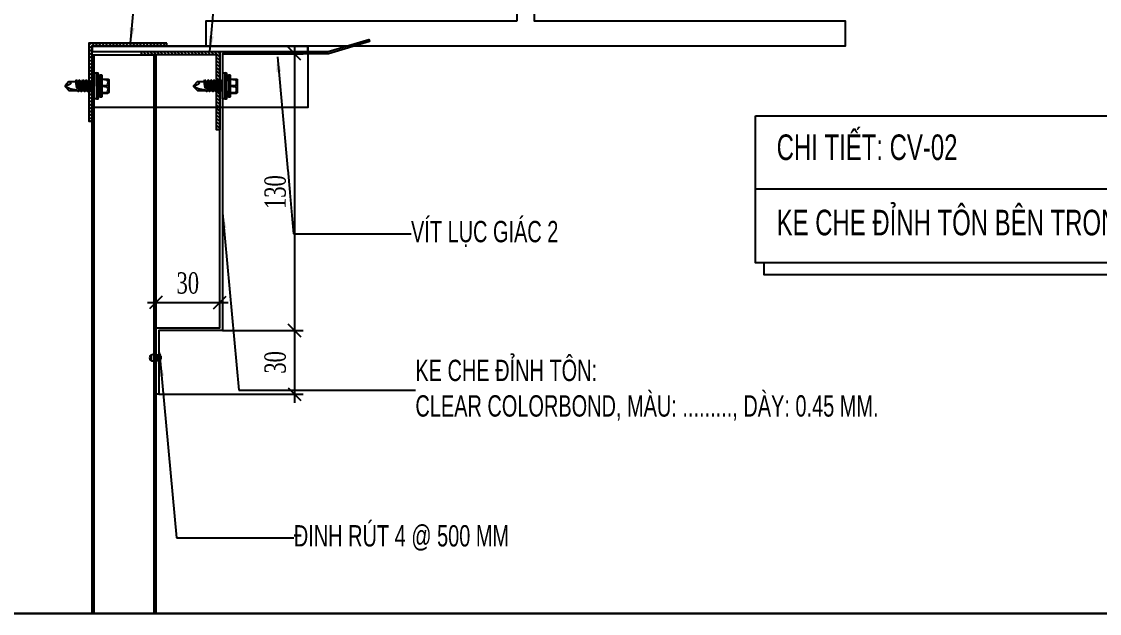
# Model space of a CAD drawing. Header units: inches. Extents: x 315041 to 662841, y -45540 to -35018.
# Drawn here: x 333916.4 to 334042.9, y -37052.4 to -36983 of the extents above; entities that cross this region are included whole.
import ezdxf

# ---------------------------------------------------------------- set-up
doc = ezdxf.new("R2010")
doc.units = ezdxf.units.IN
doc.header["$MEASUREMENT"] = 0
for name, color, linetype in [('2', 2, 'Continuous'), ('3', 3, 'Continuous'), ('7', 7, 'Continuous'), ('flashing', 6, 'Continuous'), ('STRUCTURE', 1, 'Continuous')]:
    doc.layers.add(name, color=color, linetype=linetype)
doc.styles.add('ST1', font='times.ttf', dxfattribs={"width": 0.7})
doc.styles.add('ST1H', font='vnshxh.shx', dxfattribs={"width": 0.7})
doc.dimstyles.new('3', dxfattribs={"dimtxt": 3.5, "dimasz": 1.8, "dimexe": 1, "dimexo": 0, "dimgap": 1, "dimtad": 1, "dimdec": 0, "dimlfac": 3, "dimzin": 0, "dimdsep": 46, "dimtxsty": 'ST1H', "dimblk": 'OBLIQUE', "dimcen": 1, "dimdle": 1, "dimclrd": 8, "dimclre": 8, "dimclrt": 3, "dimadec": 0, "dimazin": 0, "dimtfac": 1, "dimtdec": 0, "dimtix": 1, "dimtofl": 0, "dimtmove": 1, "dimatfit": 3, "dimfxl": 0.18, "dimtolj": 1, "dimtzin": 0, "dimlwd": -1, "dimlwe": -1, "dimarcsym": 1})
doc.dimstyles.new('4', dxfattribs={"dimtxt": 2.5, "dimasz": 1.5, "dimexe": 1, "dimexo": 0, "dimgap": 1, "dimtad": 1, "dimdec": 0, "dimlfac": 4, "dimzin": 0, "dimdsep": 46, "dimtxsty": 'ST1', "dimblk": 'OBLIQUE', "dimcen": 1, "dimdle": 1, "dimclrd": 8, "dimclre": 8, "dimclrt": 3, "dimadec": 0, "dimazin": 0, "dimtfac": 1, "dimtdec": 0, "dimtix": 1, "dimtmove": 0, "dimatfit": 3, "dimfxl": 0.18, "dimtfill": 1, "dimtolj": 1, "dimtzin": 0, "dimlwd": -1, "dimlwe": -1, "dimarcsym": 1})

# ---------------------------------------------------------------- blocks, each defined once
blk = doc.blocks.new('Short_Self_drilling')
at = {"layer": 'STRUCTURE', "color": 1, "linetype": 'Continuous'}
for p, q in [((-3.43, 3.75), (-3.43, 6.75)), ((3, 7.19), (-3, 7.18)), ((3.43, 3.76), (3.42, 6.76)), ((6.43, 1.74), (-6.43, 1.73)), ((5.14, 3.76), (-5.14, 3.75)), ((-2.57, 2.9), (-5.14, 2.9)), ((2.57, 2.9), (-2.57, 2.9)), ((-2.14, 2.8), (-2.14, 2.9)), ((6.25, 0), (0, 0)), ((2.15, 2.8), (2.15, 2.9)), ((2.16, -0.5), (2.15, 0.01)), ((5.14, 2.9), (2.57, 2.9)), ((2.99, -1.17), (-2.7, -0.23)), ((2.99, -2.7), (-2.7, -1.76)), ((2.99, -4.23), (-2.7, -3.28)), ((2.99, -5.75), (-2.7, -4.81)), ((-2.14, -1.38), (-2.14, -0.87)), ((-2.14, -2.91), (-2.14, -2.39)), ((-2.14, -4.43), (-2.14, -3.92)), ((2.16, -2.03), (2.16, -1.51)), ((2.16, -3.55), (2.16, -3.04)), ((2.16, -5.08), (2.16, -4.56)), ((2.99, -7.28), (-2.7, -6.33)), ((-1.91, -7.99), (-2.7, -7.86)), ((-2.13, -5.96), (-2.14, -5.44)), ((-2.14, -12.33), (-2.14, -8.48)), ((-2.13, -7.49), (-2.13, -6.97)), ((3, -8.8), (-1.14, -8.12)), ((2.15, -12.31), (2.15, -9.14)), ((2.16, -6.6), (2.16, -6.09)), ((2.16, -8.13), (2.16, -7.61))]:
    blk.add_line(p, q, dxfattribs=at)
for points in [[(-0.13, 3.76), (-0.33, 6.23, 0.338878), (-3.14, 6.23), (-3.33, 3.75)], [(3.3, 3.76), (3.1, 6.23, 0.338878), (0.29, 6.23), (0.1, 3.76)], [(-6.43, 1.3, -0.088869), (-6.25, 0), (0, 0)], [(-0.08, -14.04), (-1.04, -12.24, -0.148657), (-1.4, -11.2), (-1.95, -7.72, -0.815006), (-1.21, -7.77, 0.150833), (-0.85, -8.68)], [(2.15, -12.31), (0.17, -14.24, -0.333596), (-0.17, -14.24), (-2.14, -12.33)], [(2.15, -12.31), (1.71, -11.7, 0.52242), (0.88, -11.71), (-0.17, -14.24)]]:
    blk.add_lwpolyline(points, format="xyb", dxfattribs=at)
blk.add_lwpolyline([(6.43, 1.31), (6.43, 1.74), (2.14, 2.81), (-2.14, 2.8), (-6.43, 1.73), (-6.43, 1.3)], close=True, dxfattribs=at)
for points in [[(2.99, -1.17), (2.16, -1.51), (-2.14, -0.85), (-2.7, -0.23), (-2.36, 0)], [(2.99, -2.7), (2.16, -3.04), (-2.14, -2.37), (-2.7, -1.76), (-2.14, -1.38), (2.16, -2.03), (2.99, -2.7)], [(2.99, -4.23), (2.16, -4.56), (-2.14, -3.9), (-2.7, -3.28), (-2.14, -2.91), (2.16, -3.55), (2.99, -4.23)], [(2.99, -5.75), (2.16, -6.09), (-2.14, -5.43), (-2.7, -4.81), (-2.14, -4.43), (2.16, -5.08), (2.99, -5.75)], [(-1.18, 0), (2.16, -0.5), (2.99, -1.17)], [(2.99, -7.28), (2.16, -7.62), (-2.14, -6.95), (-2.7, -6.33), (-2.13, -5.96), (2.16, -6.6), (2.99, -7.28)], [(-1.82, -8.53), (-2.14, -8.48), (-2.7, -7.86), (-2.13, -7.49), (-1.83, -7.53)], [(-1.26, -7.62), (2.16, -8.13), (3, -8.8)], [(3, -8.8), (2.16, -9.14), (-0.85, -8.68)]]:
    blk.add_lwpolyline(points, dxfattribs=at)
for centre, radius, start, end in [((-3, 6.75), 0.429, 90.0311, 180.0311), ((3, 6.76), 0.429, 0.0311, 90.0311), ((-4.99, 3.32), 0.455, 109.7949, 250.2674), ((5.07, 3.33), 0.435, 279.7276, 80.3347), ((9.99, 0.17), 3.74, 162.2963, 182.6103)]:
    blk.add_arc(centre, radius, start, end, dxfattribs=at)
blk = doc.blocks.new('A$C75D82031')
at = {"layer": '7', "color": 147, "linetype": 'Continuous'}
blk.add_lwpolyline([(12.33, 57.61), (581.67, 57.61), (581.67, 409.19), (12.33, 409.19)], close=True, dxfattribs=at)
blk = doc.blocks.new('RIVET')
at = {"color": 8}
for p, q in [((-3.91, 1.08), (-4.17, 0)), ((-4.17, 0), (-3.91, -1.08)), ((-3.91, -1.08), (-3.91, 1.08)), ((-3.54, -1.32), (-3.54, 1.32)), ((-0.96, -1.25), (-0.96, 1.25)), ((-0.96, 1.25), (-0.06, 1.25)), ((0, 1.31), (0, 2.44)), ((0, -1.31), (0, 1.31)), ((0.06, 2.5), (0.09, 2.5)), ((0.14, 2.47), (0.68, 1.38)), ((0.14, -2.47), (0.14, 2.47)), ((0.75, 1.1), (0.75, -1.1)), ((0.92, 0.69), (0.75, 0.69)), ((0.92, -0.69), (0.92, 0.69)), ((-0.06, -1.25), (-0.96, -1.25)), ((0, -2.44), (0, -1.31)), ((0.09, -2.5), (0.06, -2.5)), ((0.68, -1.38), (0.14, -2.47)), ((0.92, -0.69), (0.75, -0.69))]:
    blk.add_line(p, q, dxfattribs=at)
for centre, radius, start, end in [((-3.41, 0.7), 0.634, 101.5667, 142.2309), ((-2.52, -0.13), 1.78, 64.6352, 125.2369), ((-0.91, 2.96), 1.71, 240.4783, 268.3625), ((-0.06, 1.31), 0.0625, 270, 0), ((0.06, 2.44), 0.0625, 90, 180), ((0.09, 2.44), 0.0625, 26.5651, 90), ((0.12, 1.1), 0.625, 0, 26.5651), ((5.37, 0.62), 4.45, 179.0778, 187.9518), ((5.77, -0.64), 4.85, 172.415, 180.5555), ((-3.41, -0.7), 0.634, 217.7691, 258.4333), ((-2.52, 0.13), 1.78, 234.7631, 295.3648), ((-0.91, -2.96), 1.71, 91.6375, 119.5217), ((-0.06, -1.31), 0.0625, 0, 90), ((0.06, -2.44), 0.0625, 180, 270), ((0.09, -2.44), 0.0625, 270, 333.4349), ((0.12, -1.1), 0.625, 333.4349, 0)]:
    blk.add_arc(centre, radius, start, end, dxfattribs=at)
blk = doc.blocks.new('_Oblique')
at = {"color": 0, "linetype": 'ByBlock', "lineweight": -2}
blk.add_line((-0.5, -0.5), (0.5, 0.5), dxfattribs=at)
blk = doc.blocks.new('*D736')
at = {"color": 8, "linetype": 'Continuous', "transparency": 16777216}
for p, q in [((333940.04, -36986.78), (333949.49, -36986.78)), ((333948.49, -36985.78), (333948.49, -37020.24)), ((333940.04, -37019.24), (333949.49, -37019.24))]:
    blk.add_line(p, q, dxfattribs=at)
at = {"layer": 'Defpoints', "color": 0, "transparency": 16777216}
for p in [(333940.04, -36986.78), (333940.04, -37019.24), (333948.49, -37019.24)]:
    blk.add_point(p, dxfattribs=at)
at = {"color": 8, "transparency": 16777216, "xscale": 1.5, "yscale": 1.5, "zscale": 1.5}
for p, rotation in [((333948.49, -36986.78), 90), ((333948.49, -37019.24), 270)]:
    blk.add_blockref('_Oblique', p, dxfattribs=dict(at, rotation=rotation))
at = {"color": 3, "transparency": 16777216, "insert": (333946.22, -37003.01), "char_height": 2.5, "attachment_point": 5, "rotation": 90, "style": 'ST1', "bg_fill": 3, "box_fill_scale": 1.25, "bg_fill_color": 256, "bg_fill_true_color": 13158600, "bg_fill_transparency": 11359192}
blk.add_mtext('\\A1;130', dxfattribs=at)
blk = doc.blocks.new('*D737')
at = {"color": 8, "linetype": 'Continuous', "transparency": 16777216}
for p, q in [((333948.49, -37018.24), (333948.49, -37027.71)), ((333940.04, -37019.24), (333949.49, -37019.24)), ((333932.55, -37026.71), (333949.49, -37026.71))]:
    blk.add_line(p, q, dxfattribs=at)
at = {"layer": 'Defpoints', "color": 0, "transparency": 16777216}
for p in [(333940.04, -37019.24), (333932.55, -37026.71), (333948.49, -37026.71)]:
    blk.add_point(p, dxfattribs=at)
at = {"color": 8, "transparency": 16777216, "xscale": 1.5, "yscale": 1.5, "zscale": 1.5}
for p, rotation in [((333948.49, -37019.24), 90), ((333948.49, -37026.71), 270)]:
    blk.add_blockref('_Oblique', p, dxfattribs=dict(at, rotation=rotation))
at = {"color": 3, "transparency": 16777216, "insert": (333946.22, -37022.98), "char_height": 2.5, "attachment_point": 5, "rotation": 90, "style": 'ST1', "bg_fill": 3, "box_fill_scale": 1.25, "bg_fill_color": 256, "bg_fill_true_color": 13158600, "bg_fill_transparency": 8884240}
blk.add_mtext('\\A1;30', dxfattribs=at)
blk = doc.blocks.new('*D738')
at = {"color": 8, "linetype": 'Continuous', "transparency": 16777216}
for p, q in [((333931.22, -37015.95), (333940.71, -37015.95)), ((333932.22, -37018.91), (333932.22, -37014.95)), ((333939.71, -37018.91), (333939.71, -37014.95))]:
    blk.add_line(p, q, dxfattribs=at)
at = {"layer": 'Defpoints', "color": 0, "transparency": 16777216}
for p in [(333939.71, -37015.95), (333932.22, -37018.91), (333939.71, -37018.91)]:
    blk.add_point(p, dxfattribs=at)
at = {"color": 8, "transparency": 16777216, "xscale": 1.5, "yscale": 1.5, "zscale": 1.5, "rotation": 180}
blk.add_blockref('_Oblique', (333932.22, -37015.95), dxfattribs=at)
at = {"color": 8, "transparency": 16777216, "xscale": 1.5, "yscale": 1.5, "zscale": 1.5}
blk.add_blockref('_Oblique', (333939.71, -37015.95), dxfattribs=at)
at = {"color": 3, "transparency": 16777216, "insert": (333935.96, -37013.68), "char_height": 2.5, "attachment_point": 5, "style": 'ST1', "bg_fill": 3, "box_fill_scale": 1.25, "bg_fill_color": 256, "bg_fill_true_color": 13158600, "bg_fill_transparency": 11359192}
blk.add_mtext('\\A1;30', dxfattribs=at)

msp = doc.modelspace()

# ---------------------------------------------------------------- hatches: boundary and pattern name
at = {"true_color": 0xfa051e}
h = msp.add_hatch(dxfattribs=at)
h.set_pattern_fill('ANSI31', color=1, scale=2.25, style=0)
h.set_pattern_definition([(45, (87041.0284, -8891.10374), (-0.1988737822, 0.1988737822), [])])
h.paths.add_polyline_path([(333924.3462, -36994.7033), (333924.7212, -36994.7033), (333924.7212, -36985.9116), (333933.5129, -36985.9116), (333933.5129, -36985.5366), (333924.3462, -36985.5366)])

# ---------------------------------------------------------------- linework, layer by layer
at = {"color": 8}
msp.add_lwpolyline([(333779.7734, -36700.8371), (334349.1113, -36700.8371), (334349.1113, -37052.4169), (333779.7734, -37052.4169)], close=True, dxfattribs=at)
at = {"color": 1, "true_color": 0xfa051e}
msp.add_lwpolyline([(333933.5129, -36985.5366), (333924.3462, -36985.5366), (333924.3462, -36994.7033), (333924.7212, -36994.7033), (333924.7212, -36985.9116), (333933.5129, -36985.9116)], close=True, dxfattribs=at)
at = {"color": 2}
for points in [[(333924.7212, -36985.9116), (333950.0364, -36985.9116), (333950.0364, -36993.0918), (333924.7212, -36993.0918)], [(333950.0364, -36985.9116), (333924.7212, -36985.9116), (333924.7212, -36986.5305), (333950.0364, -36986.5305)]]:
    msp.add_lwpolyline(points, close=True, dxfattribs=at)
at = {"layer": '2'}
msp.add_lwpolyline([(333974.6224, -36982.9116), (333974.6224, -36805.1741), (333938.1224, -36805.1741), (333938.1224, -36802.1741), (334013.1224, -36802.1741), (334013.1224, -36805.1741), (333976.6224, -36805.1741), (333976.6224, -36982.9116), (334013.1224, -36982.9116), (334013.1224, -36985.9116), (333938.1224, -36985.9116), (333938.1224, -36982.9116)], close=True, dxfattribs=at)
at = {"layer": '3'}
for points in [[(333924.7212, -37052.4169), (333924.7212, -36986.919), (333932.2168, -36986.919), (333932.2168, -37052.4169)], [(333924.9712, -37052.4169), (333924.9712, -36986.919)], [(333931.9668, -36986.919), (333931.9668, -37052.4169)]]:
    msp.add_lwpolyline(points, dxfattribs=at)
at = {"layer": 'flashing'}
msp.add_lwpolyline([(333952.4524, -36986.7805), (333940.0442, -36986.7805), (333940.0442, -37019.2399), (333932.5501, -37019.2399), (333932.5501, -37026.3788), (333932.5501, -37026.3788), (333932.5501, -37026.7121), (333932.5501, -37026.7121), (333932.5501, -37026.7121), (333932.2168, -37026.7121), (333932.2168, -37026.3788), (333932.2168, -37026.3788), (333932.2168, -37026.3788), (333932.2168, -37026.3788), (333932.2168, -37018.9066), (333939.7108, -37018.9066), (333939.7108, -36986.5305), (333952.4195, -36986.5305), (333957.2205, -36985.1101), (333957.2853, -36985.3516)], close=True, dxfattribs=at)

# ---------------------------------------------------------------- block references
at = {"color": 1}
msp.add_blockref('A$C75D82031', (333767.4423, -37110.027), dxfattribs=at)
at = {"color": 1, "xscale": -0.2400000000182085, "yscale": 0.2399999998742715, "zscale": 0.2399999999999999, "rotation": 270.031127388052}
msp.add_blockref('Short_Self_drilling', (333924.9712, -36990.5691), dxfattribs=at)
at = {"layer": 'flashing', "color": 0, "ltscale": 500, "xscale": -0.2499999999417923, "yscale": 0.2500000000291038, "zscale": 0.2500000000291038, "rotation": 180}
msp.add_blockref('RIVET', (333932.5501, -37022.4344), dxfattribs=at)

# ---------------------------------------------------------------- next in the draw order: texts
at = {"layer": '3', "attachment_point": 4, "style": 'ST1H', "bg_fill": 2}
for s, insert, char_height in [('\\A1;CHI TIÕT: CV-02', (334005.0662, -36997.769), 3), ('\\A1;vÝt lôc gi¸c 2', (333962.1538, -37007.9137), 2.5), ('\\A1;ke che ®Ønh t«n:\\PCLEAR COLORBOND, mµu: ........., dµy: 0.45 mm.', (333962.6702, -37026.2331), 2.5), ('\\A1;®inh rót 4 @ 500 mm', (333948.4048, -37043.5675), 2.5)]:
    msp.add_mtext(s, dxfattribs=dict(at, insert=insert, char_height=char_height))

# ---------------------------------------------------------------- next in the draw order: dimensions: what is measured, and where the dimension line sits
at = {"color": 2}
dim = msp.add_linear_dim(base=(333948.4874, -37019.2399), p1=(333940.0442, -36986.7805), p2=(333940.0442, -37019.2399), angle=90, dimstyle='4', dxfattribs=at)
dim.commit()
dim.dimension.update_dxf_attribs({"geometry": '*D736', "text_midpoint": (333946.2157, -37003.0102)})

# ---------------------------------------------------------------- next in the draw order: hatches: boundary and pattern name
at = {"true_color": 0xfa051e}
h = msp.add_hatch(dxfattribs=at)
h.set_pattern_fill('ANSI31', color=1, scale=2.25, style=0)
h.set_pattern_definition([(135, (580823.02866, -8892.09766), (0.1988737822, 0.1988737822), [])])
h.paths.add_polyline_path([(333939.7108, -36995.6972), (333939.3358, -36995.6972), (333939.3358, -36986.9055), (333930.5442, -36986.9055), (333930.5442, -36986.5305), (333939.7108, -36986.5305)])

# ---------------------------------------------------------------- next in the draw order: linework, layer by layer
at = {"color": 1, "true_color": 0xfa051e}
msp.add_lwpolyline([(333930.5442, -36986.5305), (333939.7108, -36986.5305), (333939.7108, -36995.6972), (333939.3358, -36995.6972), (333939.3358, -36986.9055), (333930.5442, -36986.9055)], close=True, dxfattribs=at)
at = {"color": 9}
for points in [[(334002.5966, -36994.0546), (334088.7381, -36994.0546), (334088.7381, -37011.3038), (334002.5966, -37011.3038)], [(334002.5966, -36994.0546), (334088.7381, -36994.0546), (334088.7381, -37002.6792), (334002.5966, -37002.6792)]]:
    msp.add_lwpolyline(points, close=True, dxfattribs=at)
msp.add_lwpolyline([(334088.7381, -36995.4752), (334089.7607, -36995.4752), (334089.7607, -37012.7244), (334003.6193, -37012.7244), (334003.6193, -37011.3038)], dxfattribs=at)

# ---------------------------------------------------------------- next in the draw order: block references
at = {"color": 1, "xscale": -0.2400000000182085, "yscale": 0.2399999998742715, "zscale": 0.2399999999999999, "rotation": 270.031127388052}
msp.add_blockref('Short_Self_drilling', (333940.0442, -36990.5691), dxfattribs=at)

# ---------------------------------------------------------------- next in the draw order: dimensions: what is measured, and where the dimension line sits
at = {"color": 2}
dim = msp.add_linear_dim(base=(333948.4874, -37026.7121), p1=(333940.0442, -37019.2399), p2=(333932.5501, -37026.7121), angle=90, dimstyle='4', override={"dimtmove": 1}, dxfattribs=at)
dim.commit()
dim.dimension.update_dxf_attribs({"geometry": '*D737', "text_midpoint": (333946.2157, -37022.976)})

# ---------------------------------------------------------------- next in the draw order: leaders
at = {"color": 9}
for points in [[(333929.2512, -36985.5366), (333931.1646, -36964.7489), (333946.1414, -36964.7489)], [(333938.5528, -36986.5305), (333940.4662, -36964.7489), (333946.1414, -36964.7489)], [(333946.4701, -36987.126), (333948.3835, -37007.9137), (333962.1538, -37007.9137)]]:
    msp.add_leader(points, dimstyle='3', override={"dimgap": 1, "dimtad": 0}, dxfattribs=at)

# ---------------------------------------------------------------- next in the draw order: texts
at = {"layer": '3', "insert": (334005.0662, -37006.5987), "char_height": 3, "attachment_point": 4, "style": 'ST1H', "bg_fill": 2}
msp.add_mtext('\\A1;ke CHE §ØNH T¤N B£N TRONG NHµ X¦ëNG', dxfattribs=at)

# ---------------------------------------------------------------- next in the draw order: dimensions: what is measured, and where the dimension line sits
at = {"color": 2}
dim = msp.add_linear_dim(base=(333939.7108, -37015.9527), p1=(333932.2168, -37018.9066), p2=(333939.7108, -37018.9066), dimstyle='4', dxfattribs=at)
dim.commit()
dim.dimension.update_dxf_attribs({"geometry": '*D738', "text_midpoint": (333935.9638, -37013.6811)})

# ---------------------------------------------------------------- next in the draw order: leaders
at = {"color": 9}
msp.add_leader([(333932.7211, -37022.7798), (333934.6345, -37043.5675), (333948.4048, -37043.5675)], dimstyle='3', override={"dimgap": 1, "dimtad": 0}, dxfattribs=at)

# ---------------------------------------------------------------- next in the draw order: leaders
msp.add_leader([(333940.0442, -37005.4455), (333941.9576, -37026.2331), (333962.6702, -37026.2331)], dimstyle='3', override={"dimgap": 1, "dimtad": 0}, dxfattribs=at)

doc.saveas('drawing.dxf')
